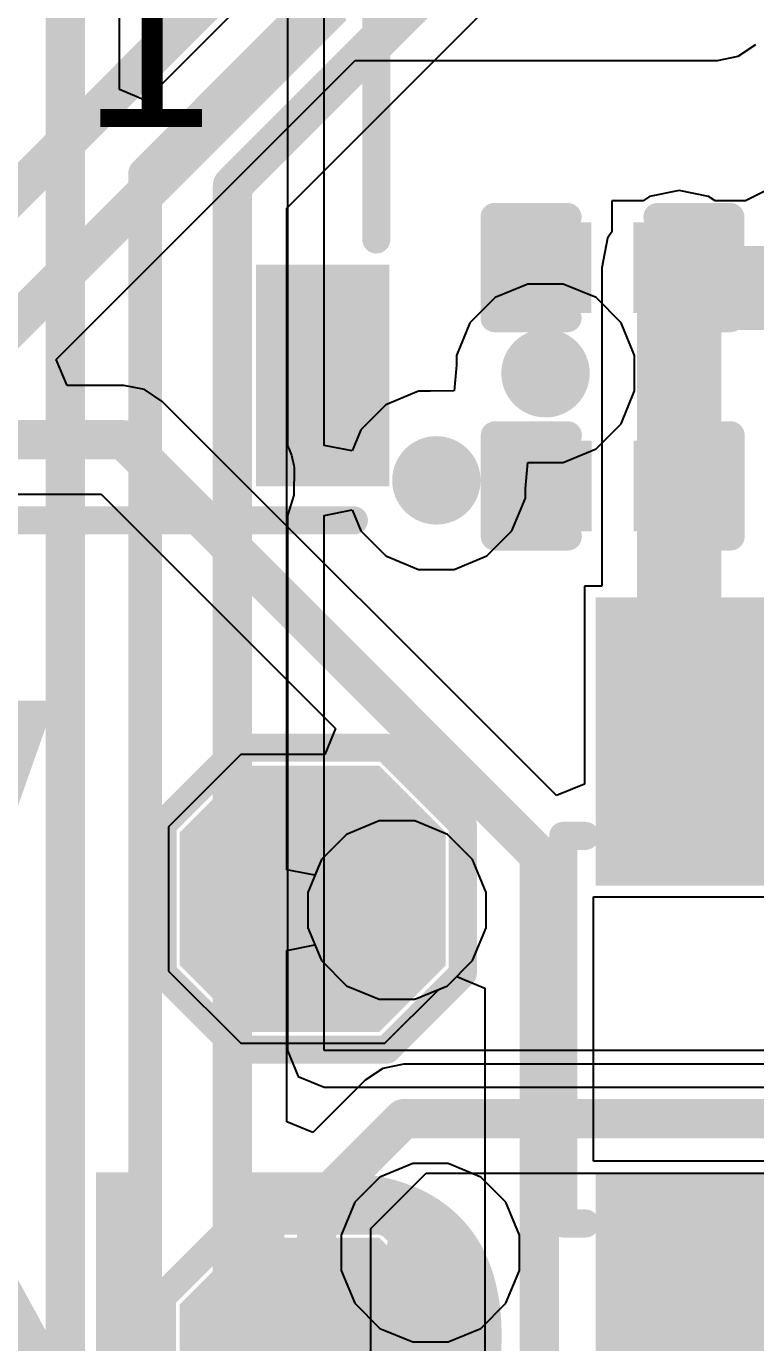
# Model space of a CAD drawing. Header units: inches. Extents: x 0 to 5429, y 0 to 5429.
# Drawn here: x 18.47 to 21.76, y 21.01 to 26.96 of the extents above; entities that cross this region are included whole.
import ezdxf

# ---------------------------------------------------------------- set-up
doc = ezdxf.new("R2010")
doc.units = ezdxf.units.IN
for name, color, linetype in [('Bottom Layer', 5, 'Continuous'), ('Ground', 16, 'Continuous'), ('Power', 76, 'Continuous'), ('Top Layer', 1, 'Continuous'), ('Top Overlay', 2, 'Continuous'), ('Top Paste', 8, 'Continuous'), ('Top Solder', 216, 'Continuous'), ('Via Holes', 16, 'Continuous')]:
    doc.layers.add(name, color=color, linetype=linetype)
doc.styles.add('Arial', font='', dxfattribs={"height": 0.2})
doc.styles.add('Arial_Bold', font='', dxfattribs={"height": 0.2})
doc.styles.get('Arial').set_extended_font_data('Arial')
doc.styles.get('Arial_Bold').set_extended_font_data('Arial', bold=True)

# ---------------------------------------------------------------- blocks, each defined once
blk = doc.blocks.new('T____________0_5___1')
at = {"layer": 'Top Layer'}
blk.add_hatch(color=1, dxfattribs=at).paths.add_polyline_path([(0.250000135, 0.5000002699999999), (-0.250000135, 0.5000002699999999), (-0.5000002699999999, 0.250000135), (-0.5000002699999999, -0.250000135), (-0.250000135, -0.5000002699999999), (0.250000135, -0.5000002699999999), (0.5000002699999999, -0.250000135), (0.5000002699999999, 0.250000135)])
at = {"layer": 'Top Paste'}
blk.add_hatch(color=8, dxfattribs=at).paths.add_polyline_path([(0.250000135, 0.5000002699999999), (-0.250000135, 0.5000002699999999), (-0.5000002699999999, 0.250000135), (-0.5000002699999999, -0.250000135), (-0.250000135, -0.5000002699999999), (0.250000135, -0.5000002699999999), (0.5000002699999999, -0.250000135), (0.5000002699999999, 0.250000135)])
at = {"layer": 'Top Solder'}
blk.add_hatch(color=216, dxfattribs=at).paths.add_polyline_path([(0.300800135, 0.6016002699999999), (-0.300800135, 0.6016002699999999), (-0.6016002699999999, 0.300800135), (-0.6016002699999999, -0.300800135), (-0.300800135, -0.6016002699999999), (0.300800135, -0.6016002699999999), (0.6016002699999999, -0.300800135), (0.6016002699999999, 0.300800135)])
at = {"layer": 'Top Overlay', "const_width": 0.127}
for points in [[(-0.33552384, 0.6795008), (-0.6818579199999999, 0.33316672)], [(-0.33552384, 0.6795008), (0.3364991999999999, 0.6795008)], [(0.3364991999999999, 0.6795008), (0.6836460799999999, 0.33235392)], [(-0.6818579199999999, 0.33316672), (-0.6818579199999999, -0.33414208)], [(0.6836460799999999, 0.33235392), (0.6836460799999999, -0.32983424)], [(-0.6818579199999999, -0.33414208), (-0.33739328, -0.6786067199999999)], [(0.6836460799999999, -0.32983424), (0.3348736, -0.6786067199999999)], [(-0.33739328, -0.6786067199999999), (0.3348736, -0.6786067199999999)]]:
    blk.add_lwpolyline(points, dxfattribs=at)
at = {"layer": 'Top Overlay', "const_width": 0.0635}
for points in [[(-0.36727384, 0.6795008, 1), (-0.30377384, 0.6795008, 1)], [(-0.36727384, 0.6795008, 1), (-0.30377384, 0.6795008, 1)], [(0.3047492, 0.6795008, 1), (0.3682492, 0.6795008, 1)], [(0.3047492, 0.6795008, 1), (0.3682492, 0.6795008, 1)], [(-0.71360792, 0.33316672, 1), (-0.65010792, 0.33316672, 1)], [(-0.71360792, 0.33316672, 1), (-0.65010792, 0.33316672, 1)], [(0.65189608, 0.33235392, 1), (0.71539608, 0.33235392, 1)], [(0.65189608, 0.33235392, 1), (0.71539608, 0.33235392, 1)], [(-0.71360792, -0.33414208, 1), (-0.65010792, -0.33414208, 1)], [(-0.71360792, -0.33414208, 1), (-0.65010792, -0.33414208, 1)], [(0.65189608, -0.32983424, 1), (0.71539608, -0.32983424, 1)], [(0.65189608, -0.32983424, 1), (0.71539608, -0.32983424, 1)], [(-0.36914328, -0.6786067199999999, 1), (-0.30564328, -0.6786067199999999, 1)], [(-0.36914328, -0.6786067199999999, 1), (-0.30564328, -0.6786067199999999, 1)], [(0.3031236, -0.6786067199999999, 1), (0.3666236, -0.6786067199999999, 1)], [(0.3031236, -0.6786067199999999, 1), (0.3666236, -0.6786067199999999, 1)]]:
    blk.add_lwpolyline(points, format="xyb", close=True, dxfattribs=at)
blk = doc.blocks.new('SOT_23_5_4')
at = {"layer": 'Top Layer'}
for points in [[(-1.85000011, 1.25000004), (-0.74999977, 1.25000004), (-0.74999977, 0.65000124), (-1.85000011, 0.65000124)], [(0.74999977, 1.25000004), (1.85000011, 1.25000004), (1.85000011, 0.65000124), (0.74999977, 0.65000124)], [(-1.85000011, 0.2999994), (-0.74999977, 0.2999994), (-0.74999977, -0.2999994), (-1.85000011, -0.2999994)], [(-1.85000011, -0.65000124), (-0.74999977, -0.65000124), (-0.74999977, -1.25000004), (-1.85000011, -1.25000004)], [(0.74999977, -0.65000124), (1.85000011, -0.65000124), (1.85000011, -1.25000004), (0.74999977, -1.25000004)]]:
    blk.add_hatch(color=1, dxfattribs=at).paths.add_polyline_path(points)
at = {"layer": 'Top Paste'}
for points in [[(-1.85000011, 1.25000004), (-0.74999977, 1.25000004), (-0.74999977, 0.65000124), (-1.85000011, 0.65000124)], [(0.74999977, 1.25000004), (1.85000011, 1.25000004), (1.85000011, 0.65000124), (0.74999977, 0.65000124)], [(-1.85000011, 0.2999994), (-0.74999977, 0.2999994), (-0.74999977, -0.2999994), (-1.85000011, -0.2999994)], [(-1.85000011, -0.65000124), (-0.74999977, -0.65000124), (-0.74999977, -1.25000004), (-1.85000011, -1.25000004)], [(0.74999977, -0.65000124), (1.85000011, -0.65000124), (1.85000011, -1.25000004), (0.74999977, -1.25000004)]]:
    blk.add_hatch(color=8, dxfattribs=at).paths.add_polyline_path(points)
at = {"layer": 'Top Solder'}
for points in [[(-1.95160011, 1.35160004), (-0.6483997699999999, 1.35160004), (-0.6483997699999999, 0.54840124), (-1.95160011, 0.54840124)], [(0.6483997699999999, 1.35160004), (1.95160011, 1.35160004), (1.95160011, 0.54840124), (0.6483997699999999, 0.54840124)], [(-1.95160011, 0.4015993999999999), (-0.6483997699999999, 0.4015993999999999), (-0.6483997699999999, -0.4015993999999999), (-1.95160011, -0.4015993999999999)], [(-1.95160011, -0.54840124), (-0.6483997699999999, -0.54840124), (-0.6483997699999999, -1.35160004), (-1.95160011, -1.35160004)], [(0.6483997699999999, -0.54840124), (1.95160011, -0.54840124), (1.95160011, -1.35160004), (0.6483997699999999, -1.35160004)]]:
    blk.add_hatch(color=216, dxfattribs=at).paths.add_polyline_path(points)
at = {"layer": 'Top Overlay', "const_width": 0.127}
for points in [[(-0.87900256, 1.4986), (0.8735974400000001, 1.4986)], [(-0.87900256, 1.4986), (-0.87900256, 1.3986002)], [(0.8735974400000001, 1.4986), (0.8735974400000001, 1.3986002)], [(-2.1336, 1.0668), (-2.0066, 0.9397999999999999)], [(-2.1336, 1.0668), (-2.1336, 0.8128)], [(-2.0066, 0.9397999999999999), (-2.1336, 0.8128)], [(0.88000078, 0.43999912), (0.88000078, -0.41800018)], [(-0.87900256, -1.3986002), (-0.87900256, -1.4986)], [(0.8735974400000001, -1.3986002), (0.8735974400000001, -1.4986)], [(-0.87900256, -1.4986), (0.8735974400000001, -1.4986)]]:
    blk.add_lwpolyline(points, dxfattribs=at)
at = {"layer": 'Top Overlay', "const_width": 0.0635}
for points in [[(-0.9107525599999998, 1.4986, 1), (-0.8472525599999999, 1.4986, 1)], [(-0.9107525599999998, 1.4986, 1), (-0.8472525599999999, 1.4986, 1)], [(0.84184744, 1.4986, 1), (0.9053474399999999, 1.4986, 1)], [(0.84184744, 1.4986, 1), (0.9053474399999999, 1.4986, 1)], [(-0.9107525599999998, 1.3986002, 1), (-0.8472525599999999, 1.3986002, 1)], [(0.84184744, 1.3986002, 1), (0.9053474399999999, 1.3986002, 1)], [(-2.16535, 1.0668, 1), (-2.10185, 1.0668, 1)], [(-2.16535, 1.0668, 1), (-2.10185, 1.0668, 1)], [(-2.03835, 0.9397999999999999, 1), (-1.97485, 0.9397999999999999, 1)], [(-2.03835, 0.9397999999999999, 1), (-1.97485, 0.9397999999999999, 1)], [(-2.16535, 0.8128, 1), (-2.10185, 0.8128, 1)], [(-2.16535, 0.8128, 1), (-2.10185, 0.8128, 1)], [(0.84825078, 0.43999912, 1), (0.91175078, 0.43999912, 1)], [(0.84825078, -0.41800018, 1), (0.91175078, -0.41800018, 1)], [(-0.9107525599999998, -1.3986002, 1), (-0.8472525599999999, -1.3986002, 1)], [(0.84184744, -1.3986002, 1), (0.9053474399999999, -1.3986002, 1)], [(-0.9107525599999998, -1.4986, 1), (-0.8472525599999999, -1.4986, 1)], [(-0.9107525599999998, -1.4986, 1), (-0.8472525599999999, -1.4986, 1)], [(0.84184744, -1.4986, 1), (0.9053474399999999, -1.4986, 1)], [(0.84184744, -1.4986, 1), (0.9053474399999999, -1.4986, 1)]]:
    blk.add_lwpolyline(points, format="xyb", close=True, dxfattribs=at)
blk = doc.blocks.new('CAP_0201_5')
at = {"layer": 'Top Layer'}
for points in [[(-0.4499991, 0.1499997), (-0.1499997, 0.1499997), (-0.1499997, -0.1499997), (-0.4499991, -0.1499997)], [(0.1499997, 0.1499997), (0.4499991, 0.1499997), (0.4499991, -0.1499997), (0.1499997, -0.1499997)]]:
    blk.add_hatch(color=1, dxfattribs=at).paths.add_polyline_path(points)
at = {"layer": 'Top Paste'}
for points in [[(-0.4499991, 0.1499997), (-0.1499997, 0.1499997), (-0.1499997, -0.1499997), (-0.4499991, -0.1499997)], [(0.1499997, 0.1499997), (0.4499991, 0.1499997), (0.4499991, -0.1499997), (0.1499997, -0.1499997)]]:
    blk.add_hatch(color=8, dxfattribs=at).paths.add_polyline_path(points)
at = {"layer": 'Top Solder'}
for points in [[(-0.50500026, 0.20500086), (-0.09499854, 0.20500086), (-0.09499854, -0.20500086), (-0.50500026, -0.20500086)], [(0.09499854, 0.20500086), (0.50500026, 0.20500086), (0.50500026, -0.20500086), (0.09499854, -0.20500086)]]:
    blk.add_hatch(color=216, dxfattribs=at).paths.add_polyline_path(points)
at = {"layer": 'Top Overlay', "const_width": 0.127}
for points in [[(-0.5334, 0.2286), (-0.5334, -0.2286)], [(-0.2032, 0.2286), (-0.5334, 0.2286)], [(0.5334, 0.2286), (0.2032, 0.2286)], [(0.5334, 0.2286), (0.5334, -0.2286)], [(-0.2032, -0.2286), (-0.5334, -0.2286)], [(0.5334, -0.2286), (0.2032, -0.2286)]]:
    blk.add_lwpolyline(points, dxfattribs=at)
at = {"layer": 'Top Overlay', "const_width": 0.0635}
for points in [[(-0.5651499999999999, 0.2286, 1), (-0.5016499999999999, 0.2286, 1)], [(-0.5651499999999999, 0.2286, 1), (-0.5016499999999999, 0.2286, 1)], [(-0.23495, 0.2286, 1), (-0.17145, 0.2286, 1)], [(0.17145, 0.2286, 1), (0.23495, 0.2286, 1)], [(0.5016499999999999, 0.2286, 1), (0.5651499999999999, 0.2286, 1)], [(0.5016499999999999, 0.2286, 1), (0.5651499999999999, 0.2286, 1)], [(-0.5651499999999999, -0.2286, 1), (-0.5016499999999999, -0.2286, 1)], [(-0.5651499999999999, -0.2286, 1), (-0.5016499999999999, -0.2286, 1)], [(-0.23495, -0.2286, 1), (-0.17145, -0.2286, 1)], [(0.17145, -0.2286, 1), (0.23495, -0.2286, 1)], [(0.5016499999999999, -0.2286, 1), (0.5651499999999999, -0.2286, 1)], [(0.5016499999999999, -0.2286, 1), (0.5651499999999999, -0.2286, 1)]]:
    blk.add_lwpolyline(points, format="xyb", close=True, dxfattribs=at)
blk = doc.blocks.new('CAP_0201_6')
at = {"layer": 'Top Layer'}
for points in [[(-0.4499991, 0.1499997), (-0.1499997, 0.1499997), (-0.1499997, -0.1499997), (-0.4499991, -0.1499997)], [(0.1499997, 0.1499997), (0.4499991, 0.1499997), (0.4499991, -0.1499997), (0.1499997, -0.1499997)]]:
    blk.add_hatch(color=1, dxfattribs=at).paths.add_polyline_path(points)
at = {"layer": 'Top Paste'}
for points in [[(-0.4499991, 0.1499997), (-0.1499997, 0.1499997), (-0.1499997, -0.1499997), (-0.4499991, -0.1499997)], [(0.1499997, 0.1499997), (0.4499991, 0.1499997), (0.4499991, -0.1499997), (0.1499997, -0.1499997)]]:
    blk.add_hatch(color=8, dxfattribs=at).paths.add_polyline_path(points)
at = {"layer": 'Top Solder'}
for points in [[(-0.50500026, 0.20500086), (-0.09499854, 0.20500086), (-0.09499854, -0.20500086), (-0.50500026, -0.20500086)], [(0.09499854, 0.20500086), (0.50500026, 0.20500086), (0.50500026, -0.20500086), (0.09499854, -0.20500086)]]:
    blk.add_hatch(color=216, dxfattribs=at).paths.add_polyline_path(points)
at = {"layer": 'Top Overlay', "const_width": 0.127}
for points in [[(-0.5334, 0.2286), (-0.2032, 0.2286)], [(-0.5334, -0.2286), (-0.5334, 0.2286)], [(0.2032, 0.2286), (0.5334, 0.2286)], [(0.5334, -0.2286), (0.5334, 0.2286)], [(-0.5334, -0.2286), (-0.2032, -0.2286)], [(0.2032, -0.2286), (0.5334, -0.2286)]]:
    blk.add_lwpolyline(points, dxfattribs=at)
at = {"layer": 'Top Overlay', "const_width": 0.0635}
for points in [[(-0.5651499999999999, 0.2286, 1), (-0.5016499999999999, 0.2286, 1)], [(-0.5651499999999999, 0.2286, 1), (-0.5016499999999999, 0.2286, 1)], [(-0.23495, 0.2286, 1), (-0.17145, 0.2286, 1)], [(0.17145, 0.2286, 1), (0.23495, 0.2286, 1)], [(0.5016499999999999, 0.2286, 1), (0.5651499999999999, 0.2286, 1)], [(0.5016499999999999, 0.2286, 1), (0.5651499999999999, 0.2286, 1)], [(-0.5651499999999999, -0.2286, 1), (-0.5016499999999999, -0.2286, 1)], [(-0.5651499999999999, -0.2286, 1), (-0.5016499999999999, -0.2286, 1)], [(-0.23495, -0.2286, 1), (-0.17145, -0.2286, 1)], [(0.17145, -0.2286, 1), (0.23495, -0.2286, 1)], [(0.5016499999999999, -0.2286, 1), (0.5651499999999999, -0.2286, 1)], [(0.5016499999999999, -0.2286, 1), (0.5651499999999999, -0.2286, 1)]]:
    blk.add_lwpolyline(points, format="xyb", close=True, dxfattribs=at)
blk = doc.blocks.new('T____________0_5___29')
at = {"layer": 'Top Layer'}
blk.add_hatch(color=1, dxfattribs=at).paths.add_polyline_path([(0.250000135, 0.5000002699999999), (-0.250000135, 0.5000002699999999), (-0.5000002699999999, 0.250000135), (-0.5000002699999999, -0.250000135), (-0.250000135, -0.5000002699999999), (0.250000135, -0.5000002699999999), (0.5000002699999999, -0.250000135), (0.5000002699999999, 0.250000135)])
at = {"layer": 'Top Paste'}
blk.add_hatch(color=8, dxfattribs=at).paths.add_polyline_path([(0.250000135, 0.5000002699999999), (-0.250000135, 0.5000002699999999), (-0.5000002699999999, 0.250000135), (-0.5000002699999999, -0.250000135), (-0.250000135, -0.5000002699999999), (0.250000135, -0.5000002699999999), (0.5000002699999999, -0.250000135), (0.5000002699999999, 0.250000135)])
at = {"layer": 'Top Solder'}
blk.add_hatch(color=216, dxfattribs=at).paths.add_polyline_path([(0.300800135, 0.6016002699999999), (-0.300800135, 0.6016002699999999), (-0.6016002699999999, 0.300800135), (-0.6016002699999999, -0.300800135), (-0.300800135, -0.6016002699999999), (0.300800135, -0.6016002699999999), (0.6016002699999999, -0.300800135), (0.6016002699999999, 0.300800135)])
at = {"layer": 'Top Overlay', "const_width": 0.127}
for points in [[(-0.6818579199999999, 0.33316672), (-0.33552384, 0.6795008)], [(-0.33552384, 0.6795008), (0.3364991999999999, 0.6795008)], [(0.3364991999999999, 0.6795008), (0.6836460799999999, 0.33235392)], [(-0.6818579199999999, -0.33414208), (-0.6818579199999999, 0.33316672)], [(0.6836460799999999, -0.32983424), (0.6836460799999999, 0.33235392)], [(-0.6818579199999999, -0.33414208), (-0.33739328, -0.6786067199999999)], [(0.3348736, -0.6786067199999999), (0.6836460799999999, -0.32983424)], [(-0.33739328, -0.6786067199999999), (0.3348736, -0.6786067199999999)]]:
    blk.add_lwpolyline(points, dxfattribs=at)
at = {"layer": 'Top Overlay', "const_width": 0.0635}
for points in [[(-0.36727384, 0.6795008, 1), (-0.30377384, 0.6795008, 1)], [(-0.36727384, 0.6795008, 1), (-0.30377384, 0.6795008, 1)], [(0.3047492, 0.6795008, 1), (0.3682492, 0.6795008, 1)], [(0.3047492, 0.6795008, 1), (0.3682492, 0.6795008, 1)], [(-0.71360792, 0.33316672, 1), (-0.65010792, 0.33316672, 1)], [(-0.71360792, 0.33316672, 1), (-0.65010792, 0.33316672, 1)], [(0.65189608, 0.33235392, 1), (0.71539608, 0.33235392, 1)], [(0.65189608, 0.33235392, 1), (0.71539608, 0.33235392, 1)], [(-0.71360792, -0.33414208, 1), (-0.65010792, -0.33414208, 1)], [(-0.71360792, -0.33414208, 1), (-0.65010792, -0.33414208, 1)], [(0.65189608, -0.32983424, 1), (0.71539608, -0.32983424, 1)], [(0.65189608, -0.32983424, 1), (0.71539608, -0.32983424, 1)], [(-0.36914328, -0.6786067199999999, 1), (-0.30564328, -0.6786067199999999, 1)], [(-0.36914328, -0.6786067199999999, 1), (-0.30564328, -0.6786067199999999, 1)], [(0.3031236, -0.6786067199999999, 1), (0.3666236, -0.6786067199999999, 1)], [(0.3031236, -0.6786067199999999, 1), (0.3666236, -0.6786067199999999, 1)]]:
    blk.add_lwpolyline(points, format="xyb", close=True, dxfattribs=at)
blk = doc.blocks.new('FH34SRJ_24S_0_5SH_50__49')
at = {"layer": 'Top Layer'}
blk.add_hatch(color=1, dxfattribs=at).paths.add_polyline_path([(6.550002139999999, -0.84999957), (6.950001339999999, -0.84999957), (6.950001339999999, -1.65000051), (6.550002139999999, -1.65000051)])
at = {"layer": 'Top Paste'}
blk.add_hatch(color=8, dxfattribs=at).paths.add_polyline_path([(6.550002139999999, -0.84999957), (6.950001339999999, -0.84999957), (6.950001339999999, -1.65000051), (6.550002139999999, -1.65000051)])
at = {"layer": 'Top Solder'}
blk.add_hatch(color=216, dxfattribs=at).paths.add_polyline_path([(6.44840214, -0.7483995699999999), (7.051601339999999, -0.7483995699999999), (7.051601339999999, -1.75160051), (6.44840214, -1.75160051)])
at = {"layer": 'Top Overlay', "const_width": 0.127}
for points in [[(6.992998459999999, -0.635), (6.992998459999999, 1.0082022)], [(-6.884799539999999, -1.905), (6.89139846, -1.905)]]:
    blk.add_lwpolyline(points, dxfattribs=at)
at = {"layer": 'Top Overlay', "const_width": 0.0635}
for points in [[(6.961248459999999, -0.635, 1), (7.02474846, -0.635, 1)], [(6.85964846, -1.905, 1), (6.923148459999999, -1.905, 1)]]:
    blk.add_lwpolyline(points, format="xyb", close=True, dxfattribs=at)
at = {"layer": 'Top Overlay', "style": 'Arial'}
blk.add_text('1', height=0.7619999999999999, rotation=360, dxfattribs=at).set_placement((5.6642, -0.127))

msp = doc.modelspace()

# ---------------------------------------------------------------- hatches: boundary and pattern name
at = {"layer": 'Bottom Layer'}
h = msp.add_hatch(color=5, dxfattribs=at)
edge = h.paths.add_edge_path()
edge.add_arc((20.81393856, 25.38897132), 0.1999996, 0, 360)
h = msp.add_hatch(color=5, dxfattribs=at)
edge = h.paths.add_edge_path()
edge.add_arc((20.32029972, 24.90455268), 0.1999996, 0, 360)
h = msp.add_hatch(color=5, dxfattribs=at)
edge = h.paths.add_edge_path()
edge.add_arc((20.1422, 22.9616), 0.1999996, 0, 360)
h = msp.add_hatch(color=5, dxfattribs=at)
edge = h.paths.add_edge_path()
edge.add_arc((20.29323856, 21.4122), 0.1999996, 0, 360)
at = {"layer": 'Ground'}
h = msp.add_hatch(color=16, dxfattribs=at)
edge = h.paths.add_edge_path()
edge.add_arc((20.81393856, 25.38897132), 0.1999996, 0, 360)
h = msp.add_hatch(color=16, dxfattribs=at)
edge = h.paths.add_edge_path()
edge.add_arc((20.32029972, 24.90455268), 0.1999996, 0, 360)
h = msp.add_hatch(color=16, dxfattribs=at)
edge = h.paths.add_edge_path()
edge.add_arc((20.1422, 22.9616), 0.1999996, 0, 360)
h = msp.add_hatch(color=16, dxfattribs=at)
edge = h.paths.add_edge_path()
edge.add_arc((20.29323856, 21.4122), 0.1999996, 0, 360)
at = {"layer": 'Power'}
h = msp.add_hatch(color=76, dxfattribs=at)
edge = h.paths.add_edge_path()
edge.add_arc((20.81393856, 25.38897132), 0.1999996, 0, 360)
h = msp.add_hatch(color=76, dxfattribs=at)
edge = h.paths.add_edge_path()
edge.add_arc((20.32029972, 24.90455268), 0.1999996, 0, 360)
h = msp.add_hatch(color=76, dxfattribs=at)
edge = h.paths.add_edge_path()
edge.add_arc((20.1422, 22.9616), 0.1999996, 0, 360)
h = msp.add_hatch(color=76, dxfattribs=at)
edge = h.paths.add_edge_path()
edge.add_arc((20.29323856, 21.4122), 0.1999996, 0, 360)
at = {"layer": 'Top Layer'}
h = msp.add_hatch(color=1, dxfattribs=at)
edge = h.paths.add_edge_path()
edge.add_arc((20.81393856, 25.38897132), 0.1999996, 0, 360)
h = msp.add_hatch(color=1, dxfattribs=at)
edge = h.paths.add_edge_path()
edge.add_arc((20.32029972, 24.90455268), 0.1999996, 0, 360)
h = msp.add_hatch(color=1, dxfattribs=at)
edge = h.paths.add_edge_path()
edge.add_arc((20.1422, 22.9616), 0.1999996, 0, 360)
h = msp.add_hatch(color=1, dxfattribs=at)
edge = h.paths.add_edge_path()
edge.add_arc((20.29323856, 21.4122), 0.1999996, 0, 360)
at = {"layer": 'Via Holes'}
h = msp.add_hatch(color=7, dxfattribs=at)
edge = h.paths.add_edge_path()
edge.add_arc((20.81393856, 25.38897132), 0.0999998, 0, 360)
h = msp.add_hatch(color=7, dxfattribs=at)
edge = h.paths.add_edge_path()
edge.add_arc((20.32029972, 24.90455268), 0.0999998, 0, 360)
h = msp.add_hatch(color=7, dxfattribs=at)
edge = h.paths.add_edge_path()
edge.add_arc((20.1422, 22.9616), 0.0999998, 0, 360)
h = msp.add_hatch(color=7, dxfattribs=at)
edge = h.paths.add_edge_path()
edge.add_arc((20.29323856, 21.4122), 0.0999998, 0, 360)

# ---------------------------------------------------------------- linework, layer by layer
at = {"layer": 'Bottom Layer'}
for p, q in [((19.64393582, 26.13513188), (21.76343628, 28.25463488)), ((18.88744254, 26.67114046), (18.88744254, 28.0934922)), ((20.51423634, 28.13200114), (19.0047753, 26.6225401)), ((19.0047753, 26.6225401), (18.88744254, 26.67114046)), ((19.64393582, 23.1441625), (19.64393582, 26.13513188)), ((20.0619995, 23.3647996), (19.91380574, 23.30341542)), ((20.2224005, 23.3647996), (20.0619995, 23.3647996)), ((20.37059426, 23.30341542), (20.2224005, 23.3647996)), ((19.91380574, 23.30341542), (19.80038458, 23.18999426)), ((20.48401542, 23.18999426), (20.37059426, 23.30341542)), ((19.80038458, 23.18999426), (19.77093582, 23.11889966)), ((20.5453996, 23.0418005), (20.48401542, 23.18999426)), ((19.77093582, 23.11889966), (19.64393582, 23.1441625)), ((20.5453996, 22.8813995), (20.5453996, 23.0418005)), ((20.48401542, 22.73320574), (20.5453996, 22.8813995)), ((19.64393582, 22.7790375), (19.77093582, 22.80430034)), ((19.77093582, 22.80430034), (19.80038458, 22.73320574)), ((19.64393582, 22.004147), (19.64393582, 22.7790375)), ((19.80038458, 22.73320574), (19.91380574, 22.61978458)), ((20.37059426, 22.61978458), (20.48401542, 22.73320574)), ((19.91380574, 22.61978458), (20.0619995, 22.5584004)), ((20.2224005, 22.5584004), (20.37059426, 22.61978458)), ((20.0619995, 22.5584004), (20.2224005, 22.5584004)), ((20.17233456, 22.26470274), (20.07818438, 22.24597532)), ((22.07127158, 22.26470274), (20.17233456, 22.26470274)), ((20.07818438, 22.24597532), (19.99836742, 22.19264294)), ((19.99836742, 22.19264294), (19.76126858, 21.9555441)), ((19.76126858, 21.9555441), (19.64393582, 22.004147)), ((20.02429574, 21.5227027), (20.2742419, 21.77264886)), ((20.2742419, 21.77264886), (22.11446174, 21.77264886)), ((20.02429574, 17.30891382), (20.02429574, 21.5227027))]:
    msp.add_line(p, q, dxfattribs=at)
for points, const_width in [([(19.39790888, 26.23703922), (21.72070586, 28.5598362)], 0.1778), ([(18.6414156, 17.6924462), (18.6414156, 28.0934922)], 0.1778), ([(19.00253756, 26.29067894), (20.74731436, 28.03545574)], 0.1524), ([(19.00253756, 17.5815879), (19.00253756, 26.29067894)], 0.1524), ([(19.39790888, 17.45760796), (19.39790888, 26.23703922)], 0.1778), ([(19.7782688, 21.62461004), (20.17233456, 22.0186758)], 0.1778), ([(20.17233456, 22.0186758), (22.39217264, 22.0186758)], 0.1778), ([(19.7782688, 17.30891382), (19.7782688, 21.62461004)], 0.1778)]:
    msp.add_lwpolyline(points, dxfattribs=dict(at, const_width=const_width))
for points, const_width in [([(18.96443756, 26.29067894, 1), (19.04063756, 26.29067894, 1)], 0.0762), ([(18.96443756, 26.29067894, 1), (19.04063756, 26.29067894, 1)], 0.0762), ([(19.35345888, 26.23703922, 1), (19.44235888, 26.23703922, 1)], 0.0889), ([(19.35345888, 26.23703922, 1), (19.44235888, 26.23703922, 1)], 0.0889), ([(20.12788456, 22.0186758, 1), (20.21678456, 22.0186758, 1)], 0.0889), ([(20.12788456, 22.0186758, 1), (20.21678456, 22.0186758, 1)], 0.0889), ([(19.7338188, 21.62461004, 1), (19.8227188, 21.62461004, 1)], 0.0889), ([(19.7338188, 21.62461004, 1), (19.8227188, 21.62461004, 1)], 0.0889)]:
    msp.add_lwpolyline(points, format="xyb", close=True, dxfattribs=dict(at, const_width=const_width))
at = {"layer": 'Ground'}
for p, q in [((20.0619995, 23.3647996), (19.91380574, 23.30341542)), ((20.2224005, 23.3647996), (20.0619995, 23.3647996)), ((20.37059426, 23.30341542), (20.2224005, 23.3647996)), ((19.91380574, 23.30341542), (19.80038458, 23.18999426)), ((20.48401542, 23.18999426), (20.37059426, 23.30341542)), ((19.80038458, 23.18999426), (19.7390004, 23.0418005)), ((20.5453996, 23.0418005), (20.48401542, 23.18999426)), ((19.7390004, 23.0418005), (19.7390004, 22.8813995)), ((20.5453996, 22.8813995), (20.5453996, 23.0418005)), ((19.7390004, 22.8813995), (19.80038458, 22.73320574)), ((20.48401542, 22.73320574), (20.5453996, 22.8813995)), ((19.80038458, 22.73320574), (19.91380574, 22.61978458)), ((20.37059426, 22.61978458), (20.48401542, 22.73320574)), ((19.91380574, 22.61978458), (20.0619995, 22.5584004)), ((20.2224005, 22.5584004), (20.37059426, 22.61978458)), ((20.0619995, 22.5584004), (20.2224005, 22.5584004))]:
    msp.add_line(p, q, dxfattribs=at)
at = {"layer": 'Power'}
for p, q in [((19.812, 25.06288866), (19.812, 27.432)), ((19.64704224, 27.26704224), (19.64704224, 25.06288866)), ((20.73373806, 25.79217092), (20.5855443, 25.73078674)), ((20.89413906, 25.79217092), (20.73373806, 25.79217092)), ((21.04233282, 25.73078674), (20.89413906, 25.79217092)), ((20.5855443, 25.73078674), (20.47212314, 25.61736557999999)), ((21.15575398, 25.61736557999999), (21.04233282, 25.73078674)), ((20.47212314, 25.61736557999999), (20.41073896, 25.46917182)), ((21.21713816, 25.46917182), (21.15575398, 25.61736557999999)), ((20.41073896, 25.42508504), (20.40057896, 25.30868446)), ((20.41073896, 25.46917182), (20.41073896, 25.42508504)), ((21.21713816, 25.30877082), (21.21713816, 25.46917182)), ((20.24009922, 25.30775228), (20.09190546, 25.2463681)), ((20.2934062, 25.30775228), (20.24009922, 25.30775228)), ((20.40057896, 25.30868446), (20.2934062, 25.30775228)), ((21.15575398, 25.16057706), (21.21713816, 25.30877082)), ((20.09190546, 25.2463681), (19.9784843, 25.13294694)), ((19.9784843, 25.13294694), (19.939, 25.03762582)), ((21.04233282, 25.0471559), (21.15575398, 25.16057706)), ((19.64704224, 25.06288866), (19.6654547, 25.01843612)), ((19.939, 25.03762582), (19.812, 25.06288866)), ((19.6654547, 25.01843612), (19.67484, 24.971248)), ((20.89413906, 24.98577172), (21.04233282, 25.0471559)), ((19.67636908, 24.96317588), (19.67483746, 24.8378599)), ((19.67484, 24.971248), (19.67636908, 24.96317588)), ((20.72349932, 24.86843896), (20.73365932, 24.98483954)), ((20.73365932, 24.98483954), (20.84083208, 24.98577172)), ((20.84083208, 24.98577172), (20.89413906, 24.98577172)), ((19.67483746, 24.8378599), (19.64703716, 24.7462167)), ((20.66211514, 24.67615842), (20.72349932, 24.82435218)), ((20.72349932, 24.82435218), (20.72349932, 24.86843896)), ((19.812, 24.7462167), (19.939, 24.77147954)), ((19.939, 24.77147954), (19.9784843, 24.67615842)), ((19.64703716, 24.7462167), (19.64704224, 24.72330844)), ((19.64704224, 24.72330844), (19.6470397, 24.72329828)), ((19.6470397, 24.72329828), (19.64704224, 24.7212993)), ((19.64704224, 24.7212993), (19.64704224, 22.3266)), ((19.812, 22.3266), (19.812, 24.7462167)), ((19.9784843, 24.67615842), (20.09190546, 24.56273726)), ((20.54869398, 24.56273726), (20.66211514, 24.67615842)), ((20.09190546, 24.56273726), (20.24009922, 24.50135308)), ((20.40050022, 24.50135308), (20.54869398, 24.56273726)), ((20.24009922, 24.50135308), (20.40050022, 24.50135308)), ((19.64704224, 22.3266), (19.69535812, 22.20995812)), ((22.12988716, 22.3266), (19.812, 22.3266)), ((19.69535812, 22.20995812), (19.812, 22.16164224)), ((19.812, 22.16164224), (21.9857955, 22.16164224)), ((20.21303806, 21.8153996), (20.0648443, 21.75401542)), ((20.37343906, 21.8153996), (20.21303806, 21.8153996)), ((20.52163282, 21.75401542), (20.37343906, 21.8153996)), ((20.0648443, 21.75401542), (19.95142314, 21.64059426)), ((20.63505398, 21.64059426), (20.52163282, 21.75401542)), ((19.95142314, 21.64059426), (19.89003896, 21.4924005)), ((20.69643816, 21.4924005), (20.63505398, 21.64059426)), ((19.89003896, 21.4924005), (19.89003896, 21.3319995)), ((20.69643816, 21.3319995), (20.69643816, 21.4924005)), ((19.89003896, 21.3319995), (19.95142314, 21.18380574)), ((20.63505398, 21.18380574), (20.69643816, 21.3319995)), ((19.95142314, 21.18380574), (20.0648443, 21.07038458)), ((20.52163282, 21.07038458), (20.63505398, 21.18380574)), ((20.0648443, 21.07038458), (20.21303806, 21.0090004)), ((20.37343906, 21.0090004), (20.52163282, 21.07038458)), ((20.21303806, 21.0090004), (20.37343906, 21.0090004))]:
    msp.add_line(p, q, dxfattribs=at)
at = {"layer": 'Top Layer'}
for p, q in [((21.68610598, 26.82208504), (21.76592294, 26.87541742)), ((18.6010423, 25.45122418), (19.95317574, 26.80335762)), ((19.95317574, 26.80335762), (21.5919558, 26.80335762)), ((21.5919558, 26.80335762), (21.68610598, 26.82208504)), ((21.28429576, 26.18837282), (21.25529658, 26.16899769999999)), ((21.41808772, 26.21498694), (21.28429576, 26.18837282)), ((21.55187968, 26.18837282), (21.41808772, 26.21498694)), ((21.58087886, 26.16899769999999), (21.55187968, 26.18837282)), ((21.82464012, 26.22118962), (21.71925552, 26.16899769999999)), ((21.25529658, 26.16899769999999), (21.11445866, 26.16899769999999)), ((21.11445866, 26.16899769999999), (21.11445866, 26.02815978)), ((21.71925552, 26.16899769999999), (21.58087886, 26.16899769999999)), ((21.11445866, 26.02815978), (21.09508354, 25.9991606)), ((21.09508354, 25.9991606), (21.06846942, 25.86536864)), ((21.06846942, 25.86536864), (21.06846942, 24.4259989)), ((18.6496452, 25.33389142), (18.6010423, 25.45122418)), ((18.90641888, 25.33389142), (18.6496452, 25.33389142)), ((19.00056906, 25.315164), (18.90641888, 25.33389142)), ((19.08038602, 25.26183162), (19.00056906, 25.315164)), ((20.86319932, 23.47901832), (19.08038602, 25.26183162)), ((10.33341088, 24.84183754), (18.80451154, 24.84183754)), ((18.80451154, 24.84183754), (19.86421732, 23.78213176)), ((21.06846942, 24.4259989), (20.99019932, 24.4259989)), ((20.99019932, 24.4259989), (20.99019932, 23.53162426)), ((19.86421732, 23.78213176), (19.81561442, 23.664799)), ((19.4350005, 23.664799), (19.108801, 23.3385995)), ((19.81561442, 23.664799), (19.4350005, 23.664799)), ((20.99019932, 23.53162426), (20.86319932, 23.47901832)), ((19.108801, 23.3385995), (19.108801, 22.6862005)), ((21.0313651, 21.82599902), (21.0313651, 23.0212011)), ((21.0313651, 23.0212011), (21.89499812, 23.0212011)), ((19.108801, 22.6862005), (19.4350005, 22.360001)), ((20.3306299, 22.6032314), (20.37059426, 22.61978458)), ((20.37059426, 22.61978458), (20.41231122, 22.66150154)), ((20.41231122, 22.66150154), (20.53931122, 22.6088956)), ((20.0873995, 22.360001), (20.3306299, 22.6032314)), ((20.53931122, 22.6088956), (20.53931122, 19.39147506)), ((19.4350005, 22.360001), (20.0873995, 22.360001)), ((21.81319742, 21.82599902), (21.0313651, 21.82599902))]:
    msp.add_line(p, q, dxfattribs=at)
for points, const_width in [([(18.0583332, 25.84713652), (19.8726679, 27.66147122)], 0.1778), ([(18.29998626, 25.49810242), (19.8512684, 27.04938456)], 0.1778), ([(21.41808772, 23.748111), (21.41808772, 25.86536864)], 0.3809999999999999), ([(21.47333018, 25.79606982), (21.49519958, 25.77420042)], 0.3809999999999999), ([(21.49519958, 25.77420042), (22.18099958, 25.77420042)], 0.3809999999999999), ([(10.33341088, 25.08786448), (18.90641888, 25.08786448)], 0.1778), ([(18.90641888, 25.08786448), (20.78533816, 23.2089452)], 0.1778), ([(20.78533816, 15.95994522), (20.78533816, 23.2089452)], 0.1778), ([(19.7612, 23.0124), (19.76120508, 23.0124)], 0.3809999999999999)]:
    msp.add_lwpolyline(points, dxfattribs=dict(at, const_width=const_width))
for points, const_width in [([(21.32283772, 25.86536864, 1), (21.51333772, 25.86536864, 1)], 0.1905), ([(21.37808018, 25.79606982, 1), (21.56858018, 25.79606982, 1)], 0.1905), ([(21.39994958, 25.77420042, 1), (21.59044958, 25.77420042, 1)], 0.1905), ([(21.39994958, 25.77420042, 1), (21.59044958, 25.77420042, 1)], 0.1905), ([(18.86196888, 25.08786448, 1), (18.95086888, 25.08786448, 1)], 0.0889), ([(18.86196888, 25.08786448, 1), (18.95086888, 25.08786448, 1)], 0.0889), ([(21.32283772, 23.748111, 1), (21.51333772, 23.748111, 1)], 0.1905), ([(20.74088816, 23.2089452, 1), (20.82978816, 23.2089452, 1)], 0.0889), ([(20.74088816, 23.2089452, 1), (20.82978816, 23.2089452, 1)], 0.0889), ([(19.66595, 23.0124, 1), (19.85645, 23.0124, 1)], 0.1905), ([(19.66595508, 23.0124, 1), (19.85645508, 23.0124, 1)], 0.1905)]:
    msp.add_lwpolyline(points, format="xyb", close=True, dxfattribs=dict(at, const_width=const_width))

# ---------------------------------------------------------------- block references
for name, p in [('FH34SRJ_24S_0_5SH_50__49', (13.0556, 26.62860054)), ('CAP_0201_6', (21.11808832, 24.87940668)), ('T____________0_5___29', (19.7612, 20.8788))]:
    msp.add_blockref(name, p)
for name, p, rotation in [('CAP_0201_5', (21.11685896, 25.866598), 180), ('SOT_23_5_4', (22.39259936, 22.42360006), 90), ('T____________0_5___1', (19.7612, 23.0124), 90)]:
    msp.add_blockref(name, p, dxfattribs=dict(rotation=rotation))

# ---------------------------------------------------------------- texts
at = {"layer": 'Top Overlay', "style": 'Arial_Bold'}
msp.add_text('5V', height=1.49999954, dxfattribs=at).set_placement((16.047466, 22.40912968))
msp.add_text('GND', height=1.49999954, rotation=360, dxfattribs=at).set_placement((16.047466, 20.27552714))

doc.saveas('drawing.dxf')
